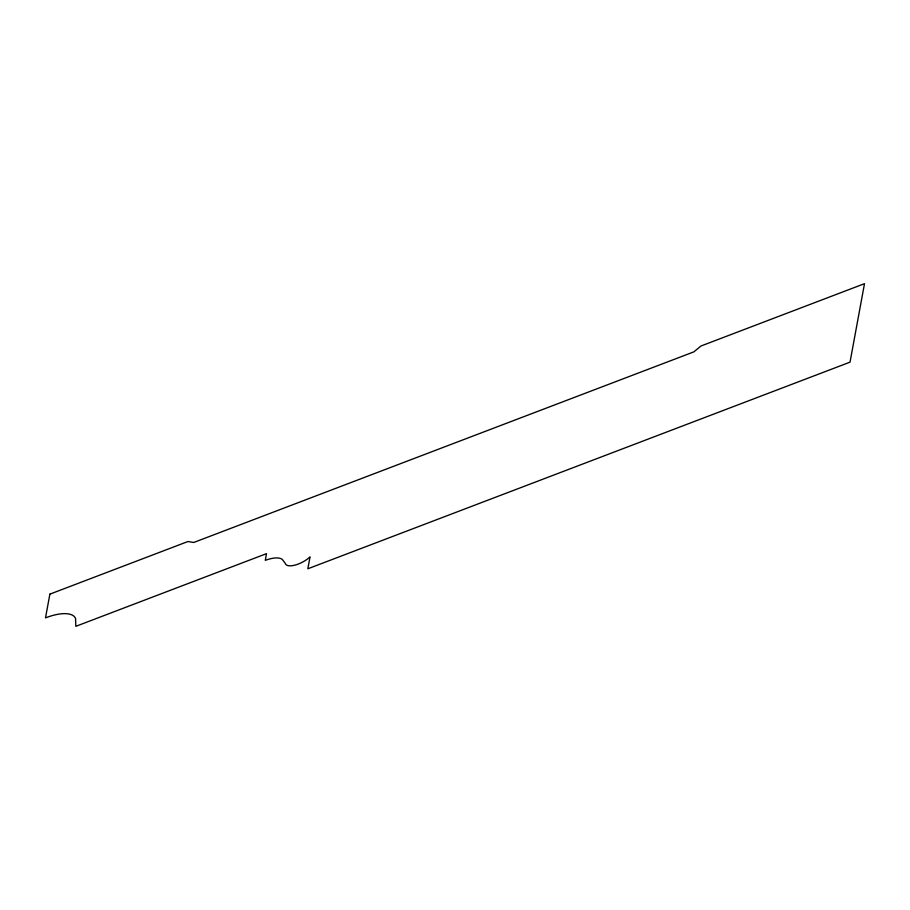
<?xml version="1.0" encoding="UTF-8"?>
<svg xmlns="http://www.w3.org/2000/svg" width="910" height="910" viewBox="0 0 910 910"><rect width="100%" height="100%" fill="white"/><g stroke="black" fill="none" stroke-linecap="round" stroke-linejoin="round"><path stroke-width="1.36" d="M49.879 594.139L45.5 617.879A36.878 14.64 -28 0 1 75.575 618.55L75.814 626.33L266.516 553.644L265.288 560.344A23.034 9.145 -28 0 1 282.327 559.457L285.319 563.449A15.982 6.347 -28 0 0 295.067 565.099A15.982 6.347 -28 0 0 310.037 556.875L307.842 568.784L850.031 362.146L864.5 283.67L700.939 346.016L693.898 351.851L193.739 542.474L187.949 541.518L49.879 594.139"/></g></svg>
